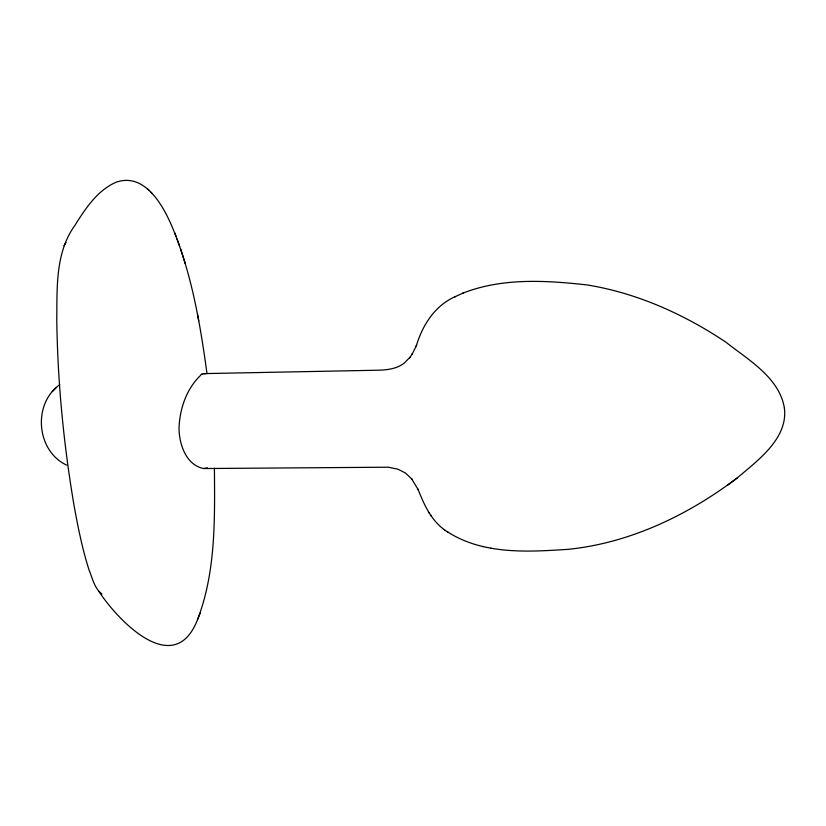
<?xml version="1.0" encoding="UTF-8"?>
<svg xmlns="http://www.w3.org/2000/svg" width="826" height="826" viewBox="0 0 826 826"><rect width="100%" height="100%" fill="white"/><g stroke="black" fill="none" stroke-linecap="round" stroke-linejoin="round"><path stroke-width="1.24" d="M447.3 531.717C482.9 554.773 527.721 551.985 568.133 549.331C629.897 543.054 687.841 515.248 736.947 478.161L737.236 477.934C757.483 460.609 788.293 438.596 784.38 407.951M99.079 591.695C118.655 621.338 174.286 679.096 197.486 619.737C215.978 571.716 214.77 518.914 214.419 468.249M207.006 373.713C200.222 323.823 191.653 273.447 172.107 226.747C162.867 205.034 144.633 172.314 116.208 182.185C97.447 190.279 85.625 208.317 75.166 225.002C55.311 252.167 57.159 287.066 56.767 319.012C57.552 381.375 63.571 443.645 73.989 505.12C77.933 526.957 82.301 548.794 89.043 569.961C92.46 578.19 94.412 588.473 101.959 594.018M197.486 619.737L200.171 613.088M64.005 245.745L65.987 242.524M59.751 384.72C32.431 403.821 36.261 451.048 66.71 465.131M56.385 387.435L52.317 391.586M200.553 375.396C186.531 388.767 179.769 408.725 179.036 427.785C178.943 443.769 186.046 465.399 203.877 468.538L388.406 467.206L397.905 469.189L405.432 472.999L411.895 479.09L411.482 478.584L418.472 490.179L417.977 489.054C424.296 505.491 432.225 522.713 447.94 532.161M727.83 484.965L737.236 477.934M201.689 374.55L203.537 373.651L205.199 373.941M455.498 296.534C434.899 305.444 422.323 325.403 416.201 346.239L416.665 345.206L412.019 354.385L412.442 353.786L409.572 357.844L409.975 357.266L404.461 362.872C396.821 369.274 385.319 370.131 376.439 370.244L203.805 373.61M462.612 293.271C501.929 277.67 545.769 280.355 586.987 284.918C636.908 292.982 684.031 314.2 725.899 342.16C748.077 359.764 779.465 377.575 784.411 408.189M454.878 296.833L463.221 292.982M207.409 467.857L203.877 468.538M490.871 548.206L491.408 548.33M482.797 546.513L483.355 546.636M444.12 529.456L444.76 529.91M147.771 189.133L149.207 190.579M150.9 192.262L152.304 193.666M430.439 515.001L431.048 515.94M428.642 512.223L429.241 513.132M174.606 232.602L175.969 236.174M177.032 238.941L179.686 246.282M180.636 249.06L185.313 263.773M197.424 314.056L198.746 320.808M200.955 374.653A39.596 6.102 -58.3 0 1 202.019 373.951"/></g></svg>
